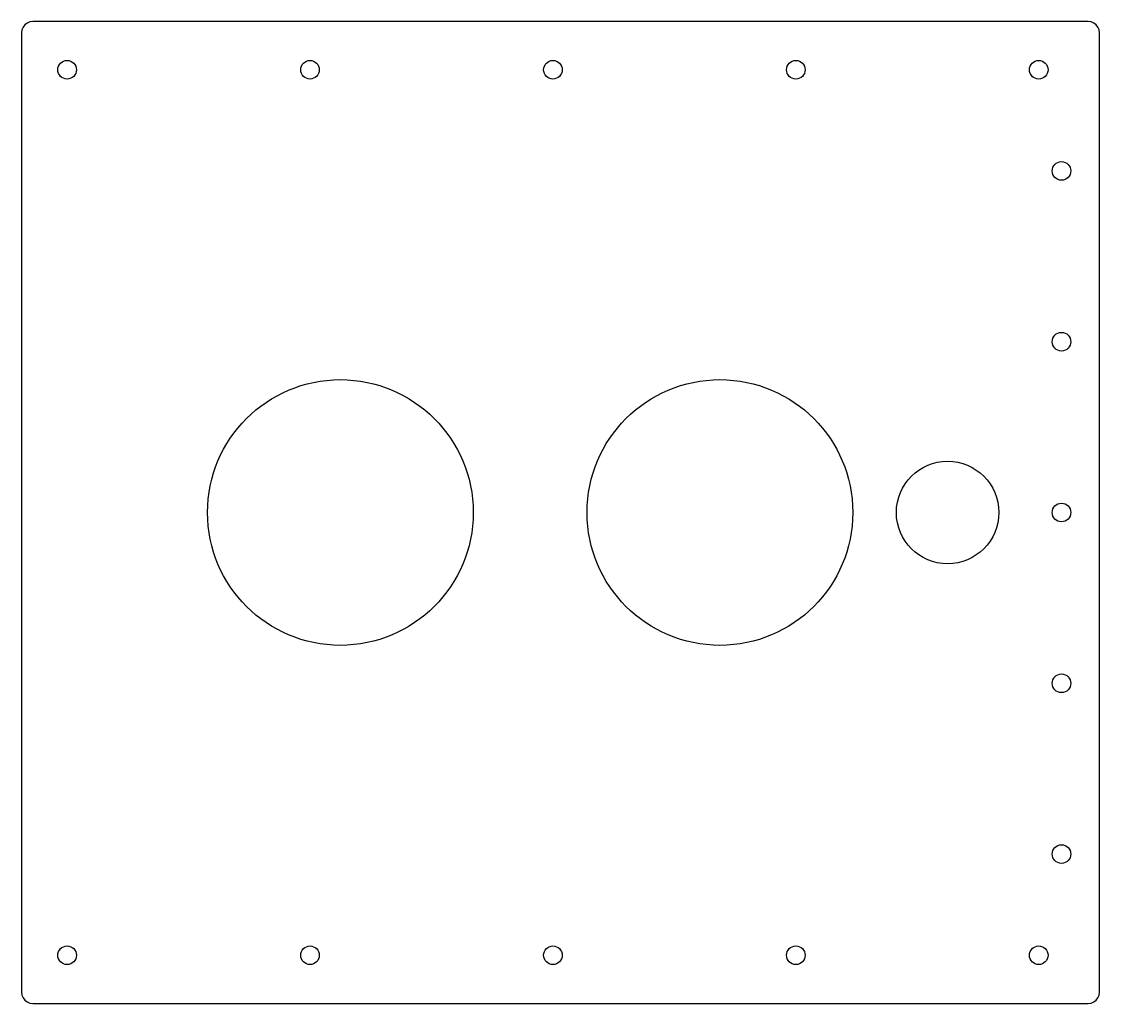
# Model space of a CAD drawing. Header units: millimetres. Extents: x 0 to 284, y 0 to 259.
import ezdxf

# ---------------------------------------------------------------- set-up
doc = ezdxf.new("R2010")
doc.units = ezdxf.units.MM

msp = doc.modelspace()

# ---------------------------------------------------------------- linework, layer by layer
at = {"layer": 'CUT'}
msp.add_lwpolyline([(0, 3), (0.1, 2.22), (0.4, 1.5), (0.88, 0.88), (1.5, 0.4), (2.22, 0.1), (3, 0), (281, 0), (281.78, 0.1), (282.5, 0.4), (283.12, 0.88), (283.6, 1.5), (283.9, 2.22), (284, 3), (284, 255.7), (283.9, 256.48), (283.6, 257.2), (283.12, 257.82), (282.5, 258.3), (281.78, 258.6), (281, 258.7), (3, 258.7), (2.22, 258.6), (1.5, 258.3), (0.88, 257.82), (0.4, 257.2), (0.1, 256.48), (0, 255.7)], close=True, dxfattribs=at)
for centre, radius in [((12, 246), 2.45), ((76, 246), 2.45), ((140, 246), 2.45), ((204, 246), 2.45), ((268, 246), 2.45), ((274, 219.35), 2.45), ((274, 174.35), 2.45), ((84, 129.35), 35), ((184, 129.35), 35), ((244, 129.35), 13.5), ((274, 129.35), 2.45), ((274, 84.35), 2.45), ((274, 39.35), 2.45), ((12, 12.7), 2.45), ((76, 12.7), 2.45), ((140, 12.7), 2.45), ((204, 12.7), 2.45), ((268, 12.7), 2.45)]:
    msp.add_circle(centre, radius, dxfattribs=at)

doc.saveas('drawing.dxf')
